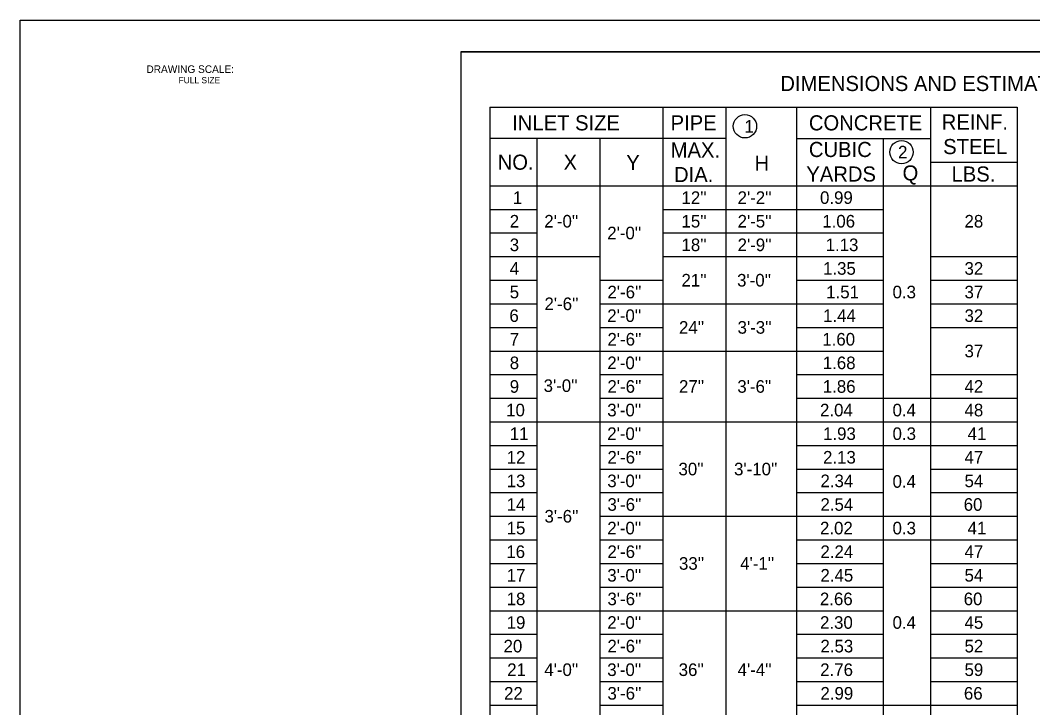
# Model space of a CAD drawing. Extents: x 1000 to 1036.3, y 1000 to 1022.
# Drawn here: x 1000 to 1016.08, y 1011.08 to 1022 of the extents above; entities that cross this region are included whole.
import ezdxf

# ---------------------------------------------------------------- set-up
doc = ezdxf.new("R2010")
doc.units = 0
for name, color, linetype in [('Level 1', 7, 'Continuous'), ('Level 10', 7, 'Continuous'), ('Level 11', 7, 'Continuous'), ('Level 15', 7, 'Continuous')]:
    doc.layers.add(name, color=color, linetype=linetype)

msp = doc.modelspace()

# ---------------------------------------------------------------- linework, layer by layer
at = {"layer": 'Level 1'}
for p, q in [((1007.456, 1020.62), (1015.831, 1020.62)), ((1011.206, 1020.12), (1007.456, 1020.12)), ((1012.331, 1020.12), (1014.456, 1020.12)), ((1014.456, 1019.745), (1015.831, 1019.745)), ((1007.456, 1019.37), (1015.831, 1019.37)), ((1007.456, 1018.995), (1008.206, 1018.995)), ((1010.206, 1018.995), (1011.206, 1018.995)), ((1011.206, 1018.995), (1012.331, 1018.995)), ((1012.331, 1018.995), (1013.706, 1018.995)), ((1007.456, 1018.62), (1008.206, 1018.62)), ((1010.206, 1018.62), (1013.706, 1018.62)), ((1007.456, 1018.245), (1009.206, 1018.245)), ((1010.206, 1018.245), (1013.706, 1018.245)), ((1014.456, 1018.245), (1015.831, 1018.245)), ((1007.456, 1017.87), (1008.206, 1017.87)), ((1009.206, 1017.87), (1010.206, 1017.87)), ((1012.331, 1017.87), (1013.706, 1017.87)), ((1014.456, 1017.87), (1015.831, 1017.87)), ((1007.456, 1017.495), (1008.206, 1017.495)), ((1009.206, 1017.495), (1013.706, 1017.495)), ((1014.456, 1017.495), (1015.831, 1017.495)), ((1007.456, 1017.12), (1008.206, 1017.12)), ((1009.206, 1017.12), (1010.206, 1017.12)), ((1012.331, 1017.12), (1013.706, 1017.12)), ((1014.456, 1017.12), (1015.831, 1017.12)), ((1007.456, 1016.745), (1008.206, 1016.745)), ((1008.206, 1016.745), (1013.706, 1016.745)), ((1007.456, 1016.37), (1008.206, 1016.37)), ((1009.206, 1016.37), (1010.206, 1016.37)), ((1012.331, 1016.37), (1013.706, 1016.37)), ((1014.456, 1016.37), (1015.831, 1016.37)), ((1007.456, 1015.995), (1008.206, 1015.995)), ((1009.206, 1015.995), (1010.206, 1015.995)), ((1012.331, 1015.995), (1014.456, 1015.995)), ((1014.456, 1015.995), (1015.831, 1015.995)), ((1007.456, 1015.62), (1008.206, 1015.62)), ((1008.206, 1015.62), (1015.831, 1015.62)), ((1007.456, 1015.245), (1008.206, 1015.245)), ((1009.206, 1015.245), (1010.206, 1015.245)), ((1012.331, 1015.245), (1015.831, 1015.245)), ((1007.456, 1014.87), (1008.206, 1014.87)), ((1009.206, 1014.87), (1010.206, 1014.87)), ((1012.331, 1014.87), (1013.706, 1014.87)), ((1014.456, 1014.87), (1015.831, 1014.87)), ((1007.456, 1014.495), (1008.206, 1014.495)), ((1009.206, 1014.495), (1010.206, 1014.495)), ((1012.331, 1014.495), (1013.706, 1014.495)), ((1014.456, 1014.495), (1015.831, 1014.495)), ((1007.456, 1014.12), (1008.206, 1014.12)), ((1009.206, 1014.12), (1015.831, 1014.12)), ((1007.456, 1013.745), (1008.206, 1013.745)), ((1009.206, 1013.745), (1010.206, 1013.745)), ((1012.331, 1013.745), (1015.831, 1013.745)), ((1007.456, 1013.37), (1008.206, 1013.37)), ((1009.206, 1013.37), (1010.206, 1013.37)), ((1012.331, 1013.37), (1013.706, 1013.37)), ((1014.456, 1013.37), (1015.831, 1013.37)), ((1007.456, 1012.995), (1008.206, 1012.995)), ((1009.206, 1012.995), (1010.206, 1012.995)), ((1012.331, 1012.995), (1013.706, 1012.995)), ((1014.456, 1012.995), (1015.831, 1012.995)), ((1007.456, 1012.62), (1008.206, 1012.62)), ((1008.206, 1012.62), (1013.706, 1012.62)), ((1014.456, 1012.62), (1015.831, 1012.62)), ((1007.456, 1012.245), (1008.206, 1012.245)), ((1009.206, 1012.245), (1010.206, 1012.245)), ((1012.331, 1012.245), (1013.706, 1012.245)), ((1014.456, 1012.245), (1015.831, 1012.245)), ((1007.456, 1011.87), (1008.206, 1011.87)), ((1009.206, 1011.87), (1010.206, 1011.87)), ((1012.331, 1011.87), (1013.706, 1011.87)), ((1014.456, 1011.87), (1015.831, 1011.87)), ((1007.456, 1011.495), (1008.206, 1011.495)), ((1009.206, 1011.495), (1010.206, 1011.495)), ((1012.331, 1011.495), (1013.706, 1011.495)), ((1014.456, 1011.495), (1015.831, 1011.495)), ((1007.456, 1011.12), (1008.206, 1011.12)), ((1009.206, 1011.12), (1010.206, 1011.12)), ((1012.331, 1011.12), (1015.831, 1011.12))]:
    msp.add_line(p, q, dxfattribs=at)
for centre in [(1011.51, 1020.315), (1013.997, 1019.905)]:
    msp.add_circle(centre, 0.185, dxfattribs=at)
at = {"layer": 'Level 10'}
for p, q in [((1000, 1000), (1000, 1022)), ((1000, 1022), (1036, 1022)), ((1007, 1021.5), (1035.5, 1021.5)), ((1007, 1021.5), (1007, 1000.5)), ((1007.456, 1020.62), (1007.456, 1001.37)), ((1010.206, 1020.62), (1010.206, 1001.37)), ((1011.206, 1020.62), (1011.206, 1001.37)), ((1012.331, 1020.62), (1012.331, 1001.37)), ((1014.456, 1020.62), (1014.456, 1001.37)), ((1015.831, 1020.62), (1015.831, 1001.37)), ((1008.206, 1020.12), (1008.206, 1001.37)), ((1009.206, 1020.12), (1009.206, 1001.37)), ((1013.706, 1020.12), (1013.706, 1001.37))]:
    msp.add_line(p, q, dxfattribs=at)
at = {"layer": 'Level 11'}
msp.add_lwpolyline([(1007, 1000.5), (1035.5, 1000.5), (1035.5, 1021.5), (1007, 1021.5)], close=True, dxfattribs=at)

# ---------------------------------------------------------------- texts
at = {"layer": 'Level 1'}
for s, height, p in [('DIMENSIONS AND ESTIMATE OF QUANTITIES', 0.24, (1012.072, 1020.875)), ('INLET SIZE', 0.24, (1007.813, 1020.25)), ('PIPE', 0.24, (1010.329, 1020.25)), ('CONCRETE', 0.24, (1012.525, 1020.25)), ('REINF.', 0.24, (1014.635, 1020.263)), ('1', 0.2, (1011.503, 1020.215)), ('MAX.', 0.24, (1010.33, 1019.818)), ('CUBIC', 0.24, (1012.525, 1019.827)), ('2', 0.2, (1013.941, 1019.805)), ('STEEL', 0.24, (1014.658, 1019.873)), ('NO.', 0.24, (1007.582, 1019.625)), ('X', 0.24, (1008.629, 1019.625)), ('Y', 0.24, (1009.625, 1019.62)), ('H', 0.24, (1011.662, 1019.608)), ('YARDS', 0.24, (1012.485, 1019.437)), ('Q', 0.24, (1014.013, 1019.454)), ('LBS.', 0.24, (1014.791, 1019.437)), ('DIA.', 0.24, (1010.383, 1019.428)), ('1', 0.2, (1007.824, 1019.082)), ("12''", 0.2, (1010.502, 1019.082)), ("2'-2''", 0.2, (1011.393, 1019.082)), ('0.99', 0.2, (1012.702, 1019.082)), ('2', 0.2, (1007.774, 1018.707)), ("2'-0''", 0.2, (1008.323, 1018.707)), ("15''", 0.2, (1010.502, 1018.707)), ("2'-5''", 0.2, (1011.393, 1018.707)), ('1.06', 0.2, (1012.738, 1018.707)), ('28', 0.2, (1014.997, 1018.707)), ("2'-0''", 0.2, (1009.323, 1018.52)), ('3', 0.2, (1007.774, 1018.332)), ("18''", 0.2, (1010.502, 1018.332)), ("2'-9''", 0.2, (1011.393, 1018.332)), ('1.13', 0.2, (1012.791, 1018.332)), ('4', 0.2, (1007.774, 1017.957)), ('1.35', 0.2, (1012.75, 1017.957)), ('32', 0.2, (1014.997, 1017.957)), ("21''", 0.2, (1010.502, 1017.77)), ("3'-0''", 0.2, (1011.385, 1017.77)), ('5', 0.2, (1007.774, 1017.582)), ("2'-6''", 0.2, (1009.326, 1017.582)), ('1.51', 0.2, (1012.8, 1017.582)), ('0.3', 0.2, (1013.854, 1017.582)), ('37', 0.2, (1014.997, 1017.582)), ("2'-6''", 0.2, (1008.326, 1017.395)), ('6', 0.2, (1007.769, 1017.207)), ("2'-0''", 0.2, (1009.323, 1017.207)), ('1.44', 0.2, (1012.75, 1017.207)), ('32', 0.2, (1014.997, 1017.207)), ("24''", 0.2, (1010.462, 1017.02)), ("3'-3''", 0.2, (1011.393, 1017.02)), ('7', 0.2, (1007.774, 1016.832)), ("2'-6''", 0.2, (1009.326, 1016.832)), ('1.60', 0.2, (1012.738, 1016.832)), ('37', 0.2, (1014.997, 1016.645)), ('8', 0.2, (1007.774, 1016.457)), ("2'-0''", 0.2, (1009.323, 1016.457)), ('1.68', 0.2, (1012.746, 1016.457)), ("3'-0''", 0.2, (1008.312, 1016.095)), ('9', 0.2, (1007.774, 1016.082)), ("2'-6''", 0.2, (1009.326, 1016.082)), ("27''", 0.2, (1010.462, 1016.082)), ("3'-6''", 0.2, (1011.389, 1016.082)), ('1.86', 0.2, (1012.746, 1016.082)), ('42', 0.2, (1014.997, 1016.082)), ('10', 0.2, (1007.717, 1015.707)), ("3'-0''", 0.2, (1009.323, 1015.707)), ('2.04', 0.2, (1012.702, 1015.707)), ('0.4', 0.2, (1013.854, 1015.707)), ('48', 0.2, (1014.997, 1015.707)), ('11', 0.2, (1007.775, 1015.332)), ("2'-0''", 0.2, (1009.323, 1015.332)), ('1.93', 0.2, (1012.75, 1015.332)), ('0.3', 0.2, (1013.854, 1015.332)), ('41', 0.2, (1015.046, 1015.332)), ('12', 0.2, (1007.725, 1014.957)), ("2'-6''", 0.2, (1009.326, 1014.957)), ('2.13', 0.2, (1012.75, 1014.957)), ('47', 0.2, (1014.997, 1014.957)), ("30''", 0.2, (1010.454, 1014.77)), ("3'-10''", 0.2, (1011.337, 1014.77)), ('13', 0.2, (1007.725, 1014.582)), ("3'-0''", 0.2, (1009.323, 1014.582)), ('2.34', 0.2, (1012.709, 1014.582)), ('0.4', 0.2, (1013.854, 1014.573)), ('54', 0.2, (1014.997, 1014.582)), ('14', 0.2, (1007.725, 1014.207)), ("3'-6''", 0.2, (1009.326, 1014.207)), ('2.54', 0.2, (1012.709, 1014.207)), ('60', 0.2, (1014.984, 1014.207)), ("3'-6''", 0.2, (1008.326, 1014.02)), ('15', 0.2, (1007.725, 1013.832)), ("2'-0''", 0.2, (1009.323, 1013.832)), ('2.02', 0.2, (1012.702, 1013.832)), ('0.3', 0.2, (1013.854, 1013.832)), ('41', 0.2, (1015.046, 1013.832)), ('16', 0.2, (1007.72, 1013.457)), ("2'-6''", 0.2, (1009.326, 1013.457)), ('2.24', 0.2, (1012.709, 1013.457)), ('47', 0.2, (1014.997, 1013.457)), ("33''", 0.2, (1010.462, 1013.27)), ("4'-1''", 0.2, (1011.434, 1013.27)), ('17', 0.2, (1007.725, 1013.082)), ("3'-0''", 0.2, (1009.323, 1013.082)), ('2.45', 0.2, (1012.709, 1013.082)), ('54', 0.2, (1014.997, 1013.082)), ('18', 0.2, (1007.725, 1012.707)), ("3'-6''", 0.2, (1009.326, 1012.707)), ('2.66', 0.2, (1012.7, 1012.707)), ('60', 0.2, (1014.984, 1012.707)), ('19', 0.2, (1007.725, 1012.332)), ("2'-0''", 0.2, (1009.323, 1012.332)), ('2.30', 0.2, (1012.702, 1012.332)), ('0.4', 0.2, (1013.854, 1012.332)), ('45', 0.2, (1014.997, 1012.332)), ('20', 0.2, (1007.676, 1011.957)), ("2'-6''", 0.2, (1009.326, 1011.957)), ('2.53', 0.2, (1012.709, 1011.957)), ('52', 0.2, (1014.997, 1011.957)), ('21', 0.2, (1007.734, 1011.582)), ("4'-0''", 0.2, (1008.323, 1011.582)), ("3'-0''", 0.2, (1009.323, 1011.582)), ("36''", 0.2, (1010.457, 1011.582)), ("4'-4''", 0.2, (1011.393, 1011.582)), ('2.76', 0.2, (1012.705, 1011.582)), ('59', 0.2, (1014.997, 1011.582)), ('22', 0.2, (1007.684, 1011.207)), ("3'-6''", 0.2, (1009.326, 1011.207)), ('2.99', 0.2, (1012.709, 1011.207)), ('66', 0.2, (1014.987, 1011.207))]:
    msp.add_text(s, height=height, dxfattribs=at).set_placement(p)
at = {"layer": 'Level 15'}
for s, height, p in [('DRAWING SCALE:', 0.12, (1002.004, 1021.163)), ('FULL SIZE', 0.1, (1002.514, 1020.998))]:
    msp.add_text(s, height=height, dxfattribs=at).set_placement(p)

doc.saveas('drawing.dxf')
